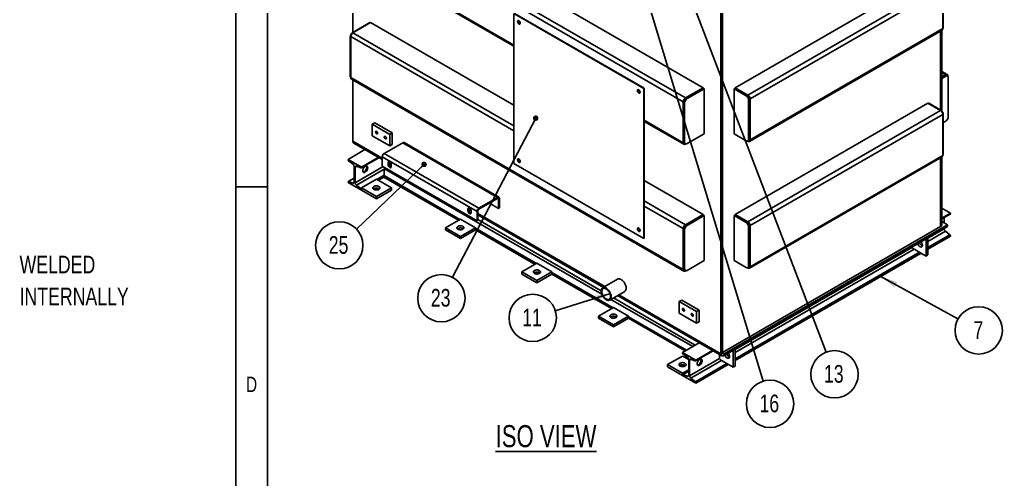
# Model space of a CAD drawing. Header units: inches. Extents: x -1 to 16.5, y 0 to 13.1.
# Drawn here: x -1.002 to 3.639, y 6.434 to 8.605 of the extents above; entities that cross this region are included whole.
import ezdxf

# ---------------------------------------------------------------- set-up
doc = ezdxf.new("R2010")
doc.units = ezdxf.units.IN
doc.header["$MEASUREMENT"] = 0
doc.layers.add('FORMAT', color=7, linetype='Continuous')
doc.styles.add('SLDTEXTSTYLE0', font='TXT', dxfattribs={"width": 0.75})
doc.dimstyles.new('SLDDIMSTYLE6', dxfattribs={"dimtxt": 0.18, "dimasz": 0.084961, "dimexe": 0, "dimexo": 0.0625, "dimgap": 0, "dimtad": 0, "dimtih": 1, "dimtoh": 1, "dimdec": 0, "dimrnd": 1e-09, "dimzin": 0, "dimdsep": 46, "dimtxsty": 'Standard', "dimsah": 1, "dimcen": 0.09, "dimadec": 0, "dimazin": 0, "dimtfac": 0.084961, "dimtdec": 0, "dimtofl": 0, "dimtmove": 0, "dimatfit": 3, "dimfxl": 0, "dimfrac": 2, "dimtolj": 1, "dimtzin": 0, "dimarcsym": 0})
doc.dimstyles.new('SLDDIMSTYLE7', dxfattribs={"dimtxt": 0.18, "dimasz": 0.026142, "dimexe": 0, "dimexo": 0.0625, "dimgap": 0, "dimtad": 0, "dimtih": 1, "dimtoh": 1, "dimdec": 0, "dimrnd": 1e-09, "dimzin": 0, "dimdsep": 46, "dimtxsty": 'Standard', "dimblk1": 'DOT', "dimblk2": 'DOT', "dimsah": 1, "dimcen": 0.09, "dimadec": 0, "dimazin": 0, "dimtfac": 0.026142, "dimtdec": 0, "dimtofl": 0, "dimtmove": 0, "dimatfit": 3, "dimldrblk": 'DOT', "dimfxl": 0, "dimfrac": 2, "dimtolj": 1, "dimtzin": 0, "dimarcsym": 0})

# ---------------------------------------------------------------- blocks, each defined once
blk = doc.blocks.new('SW_NOTE_0_3')
at = {"layer": 'FORMAT', "color": 0, "char_height": 0.08333, "attachment_point": 1, "style": 'SLDTEXTSTYLE0'}
for s, insert in [('WELDED', (0, 0.1074)), ('INTERNALLY', (0, -0.0431))]:
    blk.add_mtext(s, dxfattribs=dict(at, insert=insert))
blk = doc.blocks.new('Drawing View43')
at = {"color": 7, "linetype": 'Continuous', "lineweight": 25}
for p, q in [((-1.304, -1.8477), (-2.8744, -0.9412)), ((-1.3983, -1.914), (-2.9686, -1.0075)), ((-1.388, -1.8962), (-2.9583, -0.9896)), ((-1.22, -3.104), (-1.22, -1.0116)), ((-1.2127, -3.0997), (-1.2127, -1.0073)), ((-2.9686, -1.2014), (-2.1977, -1.6465)), ((-2.9656, -1.2081), (-2.1977, -1.6514)), ((-2.9583, -1.2123), (-2.9583, -1.5859)), ((-0.2433, -1.3221), (-1.1537, -1.8477)), ((-0.1829, -1.357), (-1.0933, -1.8826)), ((-0.1726, -1.3749), (-1.083, -1.9004)), ((-0.1726, -1.5688), (-0.1726, -1.3749)), ((-0.1704, -1.3753), (-0.1704, -1.5607)), ((-2.1977, -1.4979), (-2.1977, -2.2056)), ((-2.1977, -1.4979), (-1.5849, -1.8517)), ((-2.1952, -1.4965), (-1.5824, -1.8503)), ((-2.8788, -1.54), (-2.9591, -1.5863)), ((-2.8744, -1.54), (-2.9583, -1.5884)), ((-2.8766, -1.5412), (-2.8788, -1.54)), ((-2.1977, -1.9306), (-2.8744, -1.54)), ((-1.086, -2.101), (-0.1756, -1.5755)), ((-1.083, -2.0944), (-0.1726, -1.5688)), ((-0.1768, -1.9583), (-0.1768, -1.5762)), ((-0.1704, -1.5607), (-0.1726, -1.562)), ((-2.9708, -1.6067), (-2.9708, -1.7921)), ((-2.9686, -1.608), (-2.9708, -1.6067)), ((-2.9686, -1.6063), (-2.9686, -1.8002)), ((-2.1977, -2.0513), (-2.9686, -1.6063)), ((-2.9568, -1.5876), (-2.9591, -1.5863)), ((-2.1977, -2.0275), (-2.9583, -1.5884)), ((-0.1829, -1.5797), (-0.1829, -1.9533)), ((-2.9686, -1.7934), (-2.9708, -1.7921)), ((-2.9686, -1.8002), (-1.3983, -2.7068)), ((-2.9656, -1.8069), (-1.3952, -2.7134)), ((-0.1521, -1.785), (-0.1768, -1.7707)), ((-0.1768, -1.7756), (-0.1594, -1.7857)), ((-0.1768, -1.7958), (-0.1594, -1.7857)), ((-0.1768, -1.7984), (-0.163, -1.7904)), ((-0.1768, -1.8035), (-0.1586, -1.793)), ((-0.163, -1.7904), (-0.1586, -1.793)), ((-0.1594, -1.789), (-0.1594, -1.7857)), ((-0.1503, -1.7921), (-0.1547, -1.7896)), ((-0.1501, -1.7923), (-0.149, -1.7917)), ((-0.149, -1.7917), (-0.149, -1.7931)), ((-0.1468, -1.7998), (-0.1468, -1.9852)), ((-2.9583, -1.8111), (-2.9583, -2.1005)), ((-1.5824, -1.8503), (-1.5849, -1.8517)), ((-1.5849, -1.8517), (-1.5849, -2.5594)), ((-1.5824, -1.8503), (-1.5824, -2.5579)), ((-1.388, -1.8962), (-1.304, -1.8477)), ((-1.304, -1.8503), (-1.3843, -1.8966)), ((-1.2996, -1.8528), (-1.3799, -1.8992)), ((-1.304, -1.8477), (-1.304, -1.8503)), ((-1.2996, -1.8528), (-1.304, -1.8503)), ((-1.2996, -2.0655), (-1.2996, -1.8528)), ((-1.1537, -1.8503), (-1.1581, -1.8528)), ((-1.1581, -1.8528), (-1.1014, -1.8856)), ((-1.1581, -2.0655), (-1.1581, -1.8528)), ((-1.1537, -1.8477), (-1.1537, -1.8503)), ((-1.1537, -1.8477), (-1.0933, -1.8826)), ((-1.1537, -1.8503), (-1.097, -1.883)), ((-1.388, -1.8994), (-1.388, -1.8962)), ((-1.3799, -1.8992), (-1.3843, -1.8966)), ((-1.097, -1.883), (-1.1014, -1.8856)), ((-1.0933, -1.8858), (-1.0933, -1.8826)), ((-1.0858, -1.8988), (-1.083, -1.9004)), ((-1.083, -1.9004), (-1.083, -2.0944)), ((-1.3955, -1.9124), (-1.3983, -1.914)), ((-1.3983, -2.108), (-1.3983, -1.914)), ((-1.3916, -1.9196), (-1.3961, -1.917)), ((-1.3961, -1.917), (-1.3961, -2.1024)), ((-1.3916, -1.9196), (-1.3916, -2.105)), ((-0.2433, -1.9209), (-1.1537, -2.4465)), ((-1.0852, -1.9034), (-1.0896, -1.906)), ((-1.0896, -1.906), (-1.0896, -2.0914)), ((-1.0852, -1.9034), (-1.0852, -2.0888)), ((-0.1829, -1.9558), (-0.2433, -1.9209)), ((-0.2389, -1.9209), (-0.2411, -1.9222)), ((-0.2389, -1.9209), (-0.1822, -1.9537)), ((-0.1829, -1.9558), (-1.0933, -2.4814)), ((-0.1726, -1.9737), (-1.083, -2.4992)), ((-0.1822, -1.9537), (-0.1844, -1.955)), ((-0.1726, -2.1676), (-0.1726, -1.9737)), ((-0.1704, -1.9741), (-0.1726, -1.9754)), ((-0.1704, -1.9741), (-0.1704, -2.1595)), ((-2.8552, -2.0137), (-2.867, -2.0205)), ((-2.867, -2.0205), (-2.7845, -2.0681)), ((-2.867, -2.075), (-2.867, -2.0205)), ((-2.8552, -2.0137), (-2.7727, -2.0613)), ((-1.5824, -2.0017), (-1.3983, -2.108)), ((-1.5824, -2.0066), (-1.3952, -2.1147)), ((-0.1586, -2.0056), (-0.1704, -2.0124)), ((-2.7845, -2.1226), (-2.867, -2.075)), ((-2.7727, -2.0613), (-2.7845, -2.0681)), ((-2.7845, -2.0681), (-2.7845, -2.1226)), ((-2.7727, -2.0613), (-2.7727, -2.1158)), ((-1.3799, -2.1118), (-1.2996, -2.0655)), ((-1.1014, -2.0982), (-1.1581, -2.0655)), ((-2.8198, -2.1804), (-2.9583, -2.1005)), ((-2.954, -2.11), (-2.8198, -2.1875)), ((-2.7226, -2.1073), (-2.811, -2.1583)), ((-2.7727, -2.1158), (-2.7845, -2.1226)), ((-2.2748, -2.3658), (-2.7226, -2.1073)), ((-2.2685, -2.3652), (-2.7164, -2.1066)), ((-1.3955, -2.1064), (-1.3983, -2.108)), ((-1.3916, -2.105), (-1.3961, -2.1024)), ((-1.3926, -2.1101), (-1.3882, -2.1126)), ((-1.388, -2.1128), (-1.388, -2.1139)), ((-1.3867, -2.1132), (-1.388, -2.1139)), ((-1.0933, -2.1003), (-1.0946, -2.0996)), ((-1.0933, -2.0991), (-1.0933, -2.1003)), ((-1.0931, -2.099), (-1.0887, -2.0965)), ((-1.0852, -2.0888), (-1.0896, -2.0914)), ((-1.0858, -2.0928), (-1.083, -2.0944)), ((-2.9015, -2.1403), (-2.9808, -2.1861)), ((-2.9188, -2.2266), (-2.8354, -2.1785)), ((-2.8388, -2.1766), (-2.918, -2.2223)), ((-2.8365, -2.1779), (-2.918, -2.2249)), ((-2.8198, -2.1736), (-2.372, -2.4321)), ((-2.8198, -2.1736), (-2.8198, -2.2178)), ((-2.811, -2.1583), (-2.3632, -2.4168)), ((-1.086, -2.6998), (-0.1756, -2.1743)), ((-1.083, -2.6932), (-0.1726, -2.1676)), ((-0.1829, -2.1785), (-0.1829, -2.5036)), ((-0.1768, -2.4951), (-0.1768, -2.175)), ((-0.1704, -2.1595), (-0.1726, -2.1608)), ((-2.9808, -2.1887), (-2.9808, -2.1861)), ((-2.9808, -2.1861), (-2.918, -2.2223)), ((-2.9574, -2.2093), (-2.9786, -2.1929)), ((-2.9517, -2.2943), (-2.9517, -2.2203)), ((-2.9402, -2.2189), (-2.9471, -2.223)), ((-2.815, -2.2206), (-2.9471, -2.2969)), ((-2.9471, -2.223), (-2.9471, -2.2969)), ((-2.9202, -2.2266), (-2.9414, -2.2185)), ((-2.918, -2.2223), (-2.918, -2.2249)), ((-2.8198, -2.2178), (-2.372, -2.4764)), ((-2.7874, -2.1991), (-2.7919, -2.2017)), ((-2.7919, -2.2017), (-2.7919, -2.2119)), ((-2.7874, -2.2093), (-2.7919, -2.2119)), ((-2.7874, -2.1991), (-2.7874, -2.2093)), ((-2.7786, -2.2042), (-2.7874, -2.1991)), ((-2.7874, -2.2062), (-2.7771, -2.2121)), ((-2.7771, -2.2204), (-2.7771, -2.2102)), ((-2.1977, -2.2056), (-1.5849, -2.5594)), ((-2.8105, -2.2324), (-2.9414, -2.308)), ((-2.8105, -2.261), (-2.8455, -2.2812)), ((-2.812, -2.2674), (-2.8407, -2.2839)), ((-2.812, -2.27), (-2.8385, -2.2852)), ((-2.812, -2.27), (-2.812, -2.2677)), ((-2.4574, -2.4724), (-2.812, -2.2677)), ((-2.4594, -2.4735), (-2.812, -2.27)), ((-2.8083, -2.2302), (-2.8105, -2.2324)), ((-2.8105, -2.2631), (-2.8105, -2.2324)), ((-2.4527, -2.4696), (-2.8105, -2.2631)), ((-1.783, -2.8221), (-2.8083, -2.2302)), ((-2.9808, -2.2949), (-2.9808, -2.2923)), ((-2.918, -2.3312), (-2.9808, -2.2949)), ((-2.9517, -2.2743), (-2.98, -2.2906)), ((-2.9517, -2.275), (-2.9786, -2.2906)), ((-2.9786, -2.2906), (-2.9574, -2.2988)), ((-2.9518, -2.2955), (-2.9574, -2.2988)), ((-2.9414, -2.308), (-2.9202, -2.3243)), ((-2.8473, -2.2801), (-2.918, -2.321)), ((-2.7766, -2.321), (-2.8473, -2.2801)), ((-1.304, -2.4465), (-1.5824, -2.2858)), ((-2.918, -2.3231), (-2.9202, -2.3243)), ((-2.8473, -2.3618), (-2.918, -2.321)), ((-2.918, -2.321), (-2.918, -2.3312)), ((-2.918, -2.3285), (-2.918, -2.3312)), ((-2.8473, -2.372), (-2.918, -2.3312)), ((-2.7766, -2.321), (-2.8473, -2.3618)), ((-2.8473, -2.372), (-2.7766, -2.3312)), ((-2.8473, -2.3618), (-2.8473, -2.372)), ((-2.7766, -2.3312), (-2.7766, -2.321)), ((-2.3632, -2.4168), (-2.2748, -2.3658)), ((-2.2748, -2.3709), (-2.2748, -2.3658)), ((-2.3632, -2.4219), (-2.2748, -2.3709)), ((-2.2704, -2.4177), (-2.3131, -2.393)), ((-2.2748, -2.3709), (-2.2704, -2.3734)), ((-2.2704, -2.3734), (-2.2659, -2.3709)), ((-2.2704, -2.3734), (-2.2704, -2.4177)), ((-2.2659, -2.3709), (-2.2659, -2.4151)), ((-1.388, -2.495), (-1.5824, -2.3827)), ((-1.3983, -2.5128), (-1.5824, -2.4065)), ((-2.4103, -2.4168), (-2.4147, -2.4194)), ((-2.4147, -2.4194), (-2.4147, -2.4296)), ((-2.4103, -2.427), (-2.4147, -2.4296)), ((-2.4103, -2.4168), (-2.4103, -2.427)), ((-2.4015, -2.422), (-2.4103, -2.4168)), ((-2.4103, -2.4239), (-2.4, -2.4298)), ((-2.4, -2.4381), (-2.4, -2.4279)), ((-2.3676, -2.4296), (-2.372, -2.4321)), ((-2.372, -2.4764), (-2.372, -2.4321)), ((-2.3676, -2.4738), (-2.3676, -2.4296)), ((-1.769, -2.7871), (-2.3676, -2.4415)), ((-2.3676, -2.4486), (-1.7751, -2.7906)), ((-2.3632, -2.4219), (-2.3632, -2.4168)), ((-2.2659, -2.4151), (-2.2704, -2.4177)), ((-1.388, -2.495), (-1.304, -2.4465)), ((-1.304, -2.4491), (-1.3843, -2.4954)), ((-1.2996, -2.4516), (-1.3799, -2.498)), ((-1.304, -2.4465), (-1.304, -2.4491)), ((-1.2996, -2.4516), (-1.304, -2.4491)), ((-1.2996, -2.6643), (-1.2996, -2.4516)), ((-1.1537, -2.4491), (-1.1581, -2.4516)), ((-1.1581, -2.4516), (-1.1014, -2.4844)), ((-1.1581, -2.6643), (-1.1581, -2.4516)), ((-1.1537, -2.4465), (-1.1537, -2.4491)), ((-1.1537, -2.4465), (-1.0933, -2.4814)), ((-1.1537, -2.4491), (-1.097, -2.4818)), ((-0.1768, -2.417), (-0.1368, -2.4401)), ((-0.1368, -2.4401), (-0.1768, -2.4632)), ((-0.1368, -2.4427), (-0.1768, -2.4658)), ((-0.1768, -2.467), (-0.1376, -2.4444)), ((-0.1368, -2.4401), (-0.1368, -2.4427)), ((-2.4506, -2.4684), (-2.5213, -2.5093)), ((-2.4506, -2.4684), (-2.3799, -2.5093)), ((-2.372, -2.4764), (-2.3676, -2.4738)), ((-1.7857, -2.8067), (-2.3676, -2.4708)), ((-1.388, -2.4982), (-1.388, -2.495)), ((-1.3799, -2.498), (-1.3843, -2.4954)), ((-1.2127, -3.098), (-0.1829, -2.5036)), ((-1.2053, -3.104), (-0.1505, -2.4951)), ((-1.2053, -3.1125), (-0.1505, -2.5036)), ((-1.097, -2.4818), (-1.1014, -2.4844)), ((-1.0933, -2.4846), (-1.0933, -2.4814)), ((-1.0852, -2.5022), (-1.0896, -2.5048)), ((-1.0896, -2.5048), (-1.0896, -2.6902)), ((-1.0858, -2.4976), (-1.083, -2.4992)), ((-1.0852, -2.5022), (-1.0852, -2.6876)), ((-1.083, -2.4992), (-1.083, -2.6932)), ((-0.1768, -2.4799), (-0.1505, -2.4951)), ((-0.1659, -2.4607), (-0.1659, -2.4862)), ((-0.1505, -2.4951), (-0.1505, -2.5036)), ((-2.5213, -2.5093), (-2.4506, -2.5501)), ((-2.5213, -2.5093), (-2.5213, -2.5195)), ((-2.5213, -2.5195), (-2.4506, -2.5603)), ((-2.3799, -2.5093), (-2.4506, -2.5501)), ((-2.3799, -2.5195), (-2.4506, -2.5603)), ((-2.4506, -2.5501), (-2.4506, -2.5603)), ((-2.3799, -2.5093), (-2.3799, -2.5195)), ((-2.0913, -2.6783), (-2.3799, -2.5117)), ((-2.096, -2.681), (-2.3799, -2.5171)), ((-2.098, -2.6822), (-2.3799, -2.5195)), ((-1.3955, -2.5112), (-1.3983, -2.5128)), ((-1.3983, -2.7068), (-1.3983, -2.5128)), ((-1.3916, -2.5184), (-1.3961, -2.5158)), ((-1.3961, -2.5158), (-1.3961, -2.7012)), ((-1.3916, -2.5184), (-1.3916, -2.7038)), ((-0.1659, -2.5147), (-0.2425, -2.5589)), ((-0.1602, -2.5258), (-0.2425, -2.5733)), ((-0.139, -2.5421), (-0.2425, -2.6019)), ((-0.1368, -2.5463), (-0.2425, -2.6073)), ((-0.1368, -2.5489), (-0.2425, -2.61)), ((-0.1659, -2.5125), (-0.1659, -2.5147)), ((-0.1602, -2.5258), (-0.139, -2.5421)), ((-0.1368, -2.5463), (-0.1368, -2.5489)), ((-1.5824, -2.5579), (-1.5849, -2.5594)), ((-0.2743, -2.5773), (-0.2818, -2.5816)), ((-0.2693, -2.5887), (-0.2744, -2.5917)), ((-0.2514, -2.5618), (-0.2514, -2.6427)), ((-0.2425, -2.6376), (-0.2425, -2.5567)), ((-0.3162, -2.6014), (-1.1529, -3.0845)), ((-0.3071, -2.6105), (-1.1529, -3.0988)), ((-0.2823, -2.6248), (-1.1529, -3.1274)), ((-0.2776, -2.6276), (-1.1529, -3.1329)), ((-0.2753, -2.6289), (-1.1529, -3.1355)), ((-0.3162, -2.5992), (-0.3162, -2.6014)), ((-0.2514, -2.6427), (-0.3153, -2.6058)), ((-0.2514, -2.6427), (-0.2425, -2.6376)), ((-2.0892, -2.6771), (-2.1599, -2.7179)), ((-2.0892, -2.6771), (-2.0185, -2.7179)), ((-1.3799, -2.7106), (-1.2996, -2.6643)), ((-1.1014, -2.697), (-1.1581, -2.6643)), ((-1.0852, -2.6876), (-1.0896, -2.6902)), ((-2.1599, -2.7179), (-2.1599, -2.7281)), ((-2.1599, -2.7179), (-2.0892, -2.7587)), ((-2.1599, -2.7281), (-2.0892, -2.7689)), ((-2.0185, -2.7179), (-2.0892, -2.7587)), ((-2.0185, -2.7281), (-2.0892, -2.7689)), ((-2.0185, -2.7179), (-2.0185, -2.7281)), ((-1.7298, -2.8869), (-2.0185, -2.7203)), ((-1.7345, -2.8897), (-2.0185, -2.7258)), ((-1.7366, -2.8908), (-2.0185, -2.7281)), ((-1.3955, -2.7052), (-1.3983, -2.7068)), ((-1.3916, -2.7038), (-1.3961, -2.7012)), ((-1.3926, -2.7089), (-1.3882, -2.7114)), ((-1.388, -2.7116), (-1.388, -2.7127)), ((-1.3867, -2.712), (-1.388, -2.7127)), ((-1.0933, -2.6991), (-1.0946, -2.6984)), ((-1.0933, -2.6979), (-1.0933, -2.6991)), ((-1.0931, -2.6978), (-1.0887, -2.6953)), ((-1.0858, -2.6915), (-1.083, -2.6932)), ((-2.0892, -2.7587), (-2.0892, -2.7689)), ((-1.7081, -2.7519), (-1.7788, -2.7928)), ((-1.7455, -2.8505), (-1.6748, -2.8097)), ((-1.7084, -2.8291), (-1.2157, -3.1135)), ((-1.22, -3.104), (-1.7023, -2.8256)), ((-1.3536, -3.07), (-1.7397, -2.8472)), ((-1.3416, -3.0631), (-1.7276, -2.8402)), ((-1.4056, -2.8505), (-1.4174, -2.8573)), ((-1.4174, -2.8573), (-1.3349, -2.905)), ((-1.4174, -2.9118), (-1.4174, -2.8573)), ((-1.4056, -2.8505), (-1.3231, -2.8982)), ((-1.7277, -2.8857), (-1.7984, -2.9266)), ((-1.7277, -2.8857), (-1.657, -2.9266)), ((-1.3349, -2.9594), (-1.4174, -2.9118)), ((-1.3231, -2.8982), (-1.3349, -2.905)), ((-1.3349, -2.905), (-1.3349, -2.9594)), ((-1.3231, -2.8982), (-1.3231, -2.9526)), ((-1.7984, -2.9266), (-1.7984, -2.9368)), ((-1.7984, -2.9266), (-1.7277, -2.9674)), ((-1.7984, -2.9368), (-1.7277, -2.9776)), ((-1.657, -2.9266), (-1.7277, -2.9674)), ((-1.657, -2.9368), (-1.7277, -2.9776)), ((-1.7277, -2.9674), (-1.7277, -2.9776)), ((-1.657, -2.9266), (-1.657, -2.9368)), ((-1.3831, -3.0871), (-1.657, -2.929)), ((-1.3879, -3.0898), (-1.657, -2.9344)), ((-1.3899, -3.091), (-1.657, -2.9368)), ((-1.3231, -2.9526), (-1.3349, -2.9594)), ((-1.3223, -3.052), (-1.4017, -3.0978)), ((-1.4017, -3.0978), (-1.3389, -3.134)), ((-1.4017, -3.1004), (-1.4017, -3.0978)), ((-1.3783, -3.121), (-1.3995, -3.1046)), ((-1.3397, -3.1383), (-1.2562, -3.0901)), ((-1.2596, -3.0882), (-1.3389, -3.134)), ((-1.2573, -3.0895), (-1.3389, -3.1366)), ((-1.2266, -3.1072), (-1.2266, -3.127)), ((-1.2127, -3.0997), (-1.22, -3.104)), ((-1.2053, -3.104), (-1.2127, -3.0997)), ((-1.2053, -3.104), (-1.2053, -3.1125)), ((-1.1847, -3.1028), (-1.1922, -3.1071)), ((-1.1618, -3.0874), (-1.1618, -3.1682)), ((-1.1529, -3.1631), (-1.1529, -3.0823)), ((-1.4724, -3.1556), (-1.4017, -3.1148)), ((-1.4017, -3.1148), (-1.3726, -3.1316)), ((-1.3726, -3.206), (-1.3726, -3.132)), ((-1.2266, -3.127), (-1.368, -3.2086)), ((-1.3611, -3.1307), (-1.368, -3.1347)), ((-1.368, -3.1347), (-1.368, -3.2086)), ((-1.3411, -3.1384), (-1.3623, -3.1302)), ((-1.2175, -3.1361), (-1.3623, -3.2197)), ((-1.1927, -3.1504), (-1.3411, -3.236)), ((-1.3389, -3.134), (-1.3389, -3.1366)), ((-1.188, -3.1531), (-1.3389, -3.2402)), ((-1.1857, -3.1544), (-1.3389, -3.2429)), ((-1.3321, -3.1549), (-1.3309, -3.1556)), ((-1.3136, -3.135), (-1.3209, -3.1308)), ((-1.3138, -3.1325), (-1.3186, -3.1298)), ((-1.1618, -3.1682), (-1.2257, -3.1313)), ((-1.1797, -3.1143), (-1.1848, -3.1172)), ((-1.4724, -3.1658), (-1.4724, -3.1556)), ((-1.4724, -3.1556), (-1.4017, -3.1964)), ((-1.4724, -3.1658), (-1.4017, -3.2066)), ((-1.4017, -3.1964), (-1.3726, -3.1796)), ((-1.4017, -3.2066), (-1.4017, -3.1964)), ((-1.3726, -3.186), (-1.4009, -3.2023)), ((-1.3726, -3.1868), (-1.3995, -3.2023)), ((-1.3317, -3.156), (-1.3309, -3.1556)), ((-1.3309, -3.1556), (-1.3309, -3.157)), ((-1.1618, -3.1682), (-1.1529, -3.1631)), ((-1.4017, -3.2066), (-1.4017, -3.204)), ((-1.3389, -3.2429), (-1.4017, -3.2066)), ((-1.3995, -3.2023), (-1.3783, -3.2105)), ((-1.3726, -3.2072), (-1.3783, -3.2105)), ((-1.3623, -3.2197), (-1.3411, -3.236)), ((-1.3389, -3.2402), (-1.3389, -3.2429))]:
    blk.add_line(p, q, dxfattribs=at)
at = {"color": 7, "linetype": 'Continuous', "lineweight": 25, "flags": 128}
for points in [[(-2.1675, -1.5426), (-2.1677, -1.5408), (-2.1682, -1.5389), (-2.1689, -1.537), (-2.17, -1.5351), (-2.1713, -1.5335), (-2.1727, -1.5321), (-2.1741, -1.5311), (-2.1756, -1.5304), (-2.177, -1.5302), (-2.1783, -1.5304), (-2.1793, -1.531), (-2.1801, -1.532), (-2.1806, -1.5333), (-2.1808, -1.5349), (-2.1806, -1.5367), (-2.1801, -1.5386), (-2.1793, -1.5405), (-2.1783, -1.5423), (-2.177, -1.544), (-2.1756, -1.5454), (-2.1741, -1.5464), (-2.1727, -1.5471), (-2.1713, -1.5473), (-2.17, -1.5471), (-2.1689, -1.5465), (-2.1682, -1.5455), (-2.1677, -1.5442), (-2.1675, -1.5426)], [(-2.1774, -1.5302), (-2.1776, -1.5306), (-2.1781, -1.5319), (-2.1783, -1.5335), (-2.1781, -1.5353), (-2.1776, -1.5372), (-2.1768, -1.5391), (-2.1758, -1.5409), (-2.1745, -1.5426), (-2.1731, -1.5439), (-2.1717, -1.545), (-2.1702, -1.5456), (-2.1688, -1.5459), (-2.1684, -1.5459)], [(-0.149, -1.7917), (-0.1492, -1.7895), (-0.1498, -1.7876), (-0.1508, -1.7861), (-0.1521, -1.785), (-0.1536, -1.7844), (-0.1554, -1.7844), (-0.1573, -1.7848), (-0.1594, -1.7857)], [(-0.1586, -1.793), (-0.1566, -1.792), (-0.1546, -1.7915), (-0.1527, -1.7914), (-0.151, -1.7918), (-0.1496, -1.7926), (-0.1484, -1.7939), (-0.1475, -1.7955), (-0.147, -1.7975), (-0.1468, -1.7998)], [(-1.6018, -1.8691), (-1.602, -1.8673), (-1.6025, -1.8654), (-1.6033, -1.8635), (-1.6043, -1.8617), (-1.6056, -1.8601), (-1.607, -1.8587), (-1.6084, -1.8577), (-1.6099, -1.857), (-1.6113, -1.8567), (-1.6126, -1.8569), (-1.6136, -1.8575), (-1.6144, -1.8585), (-1.6149, -1.8599), (-1.6151, -1.8615), (-1.6149, -1.8633), (-1.6144, -1.8652), (-1.6136, -1.8671), (-1.6126, -1.8689), (-1.6113, -1.8705), (-1.6099, -1.8719), (-1.6084, -1.873), (-1.607, -1.8736), (-1.6056, -1.8739), (-1.6043, -1.8737), (-1.6033, -1.8731), (-1.6025, -1.8721), (-1.602, -1.8707), (-1.6018, -1.8691)], [(-1.6117, -1.8568), (-1.612, -1.8571), (-1.6124, -1.8584), (-1.6126, -1.8601), (-1.6124, -1.8619), (-1.612, -1.8638), (-1.6112, -1.8657), (-1.6101, -1.8675), (-1.6089, -1.8691), (-1.6075, -1.8705), (-1.606, -1.8715), (-1.6045, -1.8722), (-1.6031, -1.8724), (-1.6027, -1.8724)], [(-2.8513, -2.0568), (-2.8512, -2.0584), (-2.8507, -2.06), (-2.8499, -2.0617), (-2.8488, -2.0632), (-2.8476, -2.0644), (-2.8464, -2.0654), (-2.8451, -2.0659), (-2.8439, -2.0661), (-2.8428, -2.0657), (-2.8421, -2.065), (-2.8416, -2.0639), (-2.8414, -2.0625), (-2.8416, -2.0609), (-2.8421, -2.0593), (-2.8428, -2.0576), (-2.8439, -2.0561), (-2.8451, -2.0548), (-2.8464, -2.0539), (-2.8476, -2.0534), (-2.8488, -2.0532), (-2.8499, -2.0536), (-2.8507, -2.0543), (-2.8512, -2.0554), (-2.8513, -2.0568)], [(-2.8101, -2.0806), (-2.8099, -2.0822), (-2.8094, -2.0838), (-2.8086, -2.0855), (-2.8076, -2.087), (-2.8064, -2.0883), (-2.8051, -2.0892), (-2.8038, -2.0897), (-2.8026, -2.0899), (-2.8016, -2.0895), (-2.8008, -2.0888), (-2.8003, -2.0877), (-2.8001, -2.0863), (-2.8003, -2.0847), (-2.8008, -2.0831), (-2.8016, -2.0814), (-2.8026, -2.0799), (-2.8038, -2.0787), (-2.8051, -2.0777), (-2.8064, -2.0772), (-2.8076, -2.077), (-2.8086, -2.0774), (-2.8094, -2.0781), (-2.8099, -2.0792), (-2.8101, -2.0806)], [(-2.954, -2.11), (-2.954, -2.11), (-2.9555, -2.1089), (-2.9567, -2.1073), (-2.9576, -2.1053), (-2.9581, -2.103), (-2.9583, -2.1005)], [(-1.3983, -2.108), (-1.3981, -2.1102), (-1.3975, -2.1121), (-1.3965, -2.1136), (-1.3952, -2.1147), (-1.3937, -2.1152), (-1.3919, -2.1153), (-1.39, -2.1149), (-1.388, -2.1139)], [(-1.3916, -2.105), (-1.3915, -2.1073), (-1.3909, -2.1092), (-1.3901, -2.1109), (-1.3889, -2.1122), (-1.3874, -2.113), (-1.3857, -2.1134), (-1.3839, -2.1133), (-1.3819, -2.1128), (-1.3799, -2.1118)], [(-1.0896, -2.0914), (-1.0898, -2.0937), (-1.0904, -2.0956), (-1.0912, -2.0973), (-1.0924, -2.0985), (-1.0939, -2.0994), (-1.0955, -2.0998), (-1.0974, -2.0997), (-1.0994, -2.0992), (-1.1014, -2.0982)], [(-1.0933, -2.1003), (-1.0913, -2.1013), (-1.0894, -2.1017), (-1.0876, -2.1016), (-1.086, -2.101), (-1.0848, -2.1), (-1.0838, -2.0985), (-1.0832, -2.0966), (-1.083, -2.0944)], [(-2.9414, -2.2185), (-2.9426, -2.2181), (-2.9437, -2.2181), (-2.9446, -2.2183), (-2.9455, -2.2188), (-2.9462, -2.2195), (-2.9467, -2.2205), (-2.947, -2.2216), (-2.9471, -2.223)], [(-2.9119, -2.2396), (-2.9117, -2.2372), (-2.9112, -2.2347), (-2.9104, -2.2321), (-2.9092, -2.2295), (-2.9079, -2.2271), (-2.9062, -2.2248), (-2.9045, -2.2227), (-2.9025, -2.2209), (-2.9006, -2.2195), (-2.8986, -2.2184), (-2.8966, -2.2178), (-2.8948, -2.2176), (-2.8931, -2.2178), (-2.8916, -2.2184), (-2.8903, -2.2195), (-2.8893, -2.221), (-2.8887, -2.2228), (-2.8883, -2.2248), (-2.8883, -2.2271), (-2.8887, -2.2296), (-2.8893, -2.2322), (-2.8903, -2.2348), (-2.8916, -2.2373), (-2.8931, -2.2397), (-2.8948, -2.2419), (-2.8966, -2.2438), (-2.8986, -2.2454), (-2.9006, -2.2467), (-2.9025, -2.2475), (-2.9045, -2.2479), (-2.9062, -2.2479), (-2.9079, -2.2475), (-2.9092, -2.2466), (-2.9104, -2.2454), (-2.9112, -2.2437), (-2.9117, -2.2418), (-2.9119, -2.2396)], [(-2.9104, -2.2453), (-2.9099, -2.2454), (-2.9081, -2.2452), (-2.9061, -2.2445), (-2.9041, -2.2435), (-2.9021, -2.242), (-2.9002, -2.2402), (-2.8984, -2.2382), (-2.8968, -2.2359), (-2.8954, -2.2334), (-2.8943, -2.2308), (-2.8935, -2.2283), (-2.893, -2.2257), (-2.8928, -2.2233)], [(-2.7771, -2.2102), (-2.7773, -2.2082), (-2.7779, -2.2061), (-2.7787, -2.2039), (-2.7799, -2.2019), (-2.7813, -2.2001), (-2.7829, -2.1986), (-2.7845, -2.1974), (-2.7861, -2.1967), (-2.7877, -2.1964), (-2.7891, -2.1966), (-2.7902, -2.1973), (-2.7911, -2.1984), (-2.7917, -2.1999), (-2.7919, -2.2017)], [(-2.7919, -2.2119), (-2.7917, -2.2139), (-2.7911, -2.216), (-2.7902, -2.2181), (-2.7891, -2.2201), (-2.7877, -2.2219), (-2.7861, -2.2235), (-2.7845, -2.2246), (-2.7829, -2.2254), (-2.7813, -2.2256), (-2.7799, -2.2254), (-2.7787, -2.2248), (-2.7779, -2.2236), (-2.7773, -2.2222), (-2.7771, -2.2204)], [(-2.787, -2.1965), (-2.7873, -2.1973), (-2.7874, -2.1991)], [(-2.7874, -2.2093), (-2.7873, -2.2113), (-2.7867, -2.2134), (-2.7858, -2.2156), (-2.7847, -2.2176), (-2.7833, -2.2194), (-2.7817, -2.2209), (-2.7801, -2.2221), (-2.7784, -2.2228), (-2.7776, -2.223)], [(-2.1675, -2.1958), (-2.1677, -2.194), (-2.1682, -2.1921), (-2.1689, -2.1902), (-2.17, -2.1884), (-2.1713, -2.1867), (-2.1727, -2.1854), (-2.1741, -2.1843), (-2.1756, -2.1837), (-2.177, -2.1834), (-2.1783, -2.1836), (-2.1793, -2.1842), (-2.1801, -2.1852), (-2.1806, -2.1865), (-2.1808, -2.1881), (-2.1806, -2.1899), (-2.1801, -2.1918), (-2.1793, -2.1938), (-2.1783, -2.1956), (-2.177, -2.1972), (-2.1756, -2.1986), (-2.1741, -2.1996), (-2.1727, -2.2003), (-2.1713, -2.2005), (-2.17, -2.2003), (-2.1689, -2.1997), (-2.1682, -2.1987), (-2.1677, -2.1974), (-2.1675, -2.1958)], [(-2.1774, -2.1834), (-2.1776, -2.1838), (-2.1781, -2.1851), (-2.1783, -2.1867), (-2.1781, -2.1885), (-2.1776, -2.1904), (-2.1768, -2.1923), (-2.1758, -2.1942), (-2.1745, -2.1958), (-2.1731, -2.1972), (-2.1717, -2.1982), (-2.1702, -2.1989), (-2.1688, -2.1991), (-2.1684, -2.1991)], [(-2.9574, -2.2988), (-2.9562, -2.2991), (-2.9551, -2.2991), (-2.9541, -2.2989), (-2.9533, -2.2984), (-2.9526, -2.2977), (-2.9521, -2.2968), (-2.9518, -2.2956), (-2.9517, -2.2943)], [(-2.8591, -2.3142), (-2.8609, -2.3154), (-2.8623, -2.3168), (-2.8633, -2.3183), (-2.8639, -2.3199), (-2.8639, -2.3216), (-2.8635, -2.3232), (-2.8626, -2.3247), (-2.8613, -2.3262), (-2.8596, -2.3275), (-2.8575, -2.3286), (-2.8551, -2.3295), (-2.8525, -2.3301), (-2.8498, -2.3305), (-2.8469, -2.3306), (-2.8441, -2.3304), (-2.8414, -2.33), (-2.8389, -2.3293), (-2.8365, -2.3283), (-2.8346, -2.3272), (-2.8329, -2.3258), (-2.8317, -2.3244), (-2.8309, -2.3228), (-2.8306, -2.3212), (-2.8308, -2.3195), (-2.8315, -2.318), (-2.8326, -2.3165), (-2.8341, -2.3151), (-2.836, -2.3139), (-2.8383, -2.3129), (-2.8408, -2.3121), (-2.8434, -2.3116), (-2.8462, -2.3114), (-2.8491, -2.3114), (-2.8518, -2.3117), (-2.8545, -2.3123), (-2.8569, -2.3131), (-2.8591, -2.3142)], [(-2.8614, -2.3261), (-2.8609, -2.3256), (-2.8591, -2.3244)], [(-2.8591, -2.3244), (-2.8569, -2.3233), (-2.8545, -2.3225), (-2.8518, -2.3219), (-2.8491, -2.3216), (-2.8462, -2.3216), (-2.8434, -2.3218), (-2.8408, -2.3223), (-2.8383, -2.3231), (-2.836, -2.3241), (-2.8341, -2.3253), (-2.8332, -2.3261)], [(-2.2659, -2.3709), (-2.2661, -2.369), (-2.2666, -2.3674), (-2.2674, -2.3661), (-2.2685, -2.3652), (-2.2699, -2.3647), (-2.2714, -2.3646), (-2.2731, -2.365), (-2.2748, -2.3658)], [(-2.4, -2.4279), (-2.4002, -2.4259), (-2.4007, -2.4238), (-2.4016, -2.4216), (-2.4028, -2.4196), (-2.4042, -2.4178), (-2.4057, -2.4163), (-2.4074, -2.4151), (-2.409, -2.4144), (-2.4106, -2.4141), (-2.412, -2.4143), (-2.4131, -2.415), (-2.414, -2.4161), (-2.4145, -2.4176), (-2.4147, -2.4194)], [(-2.4147, -2.4296), (-2.4145, -2.4316), (-2.414, -2.4337), (-2.4131, -2.4358), (-2.412, -2.4378), (-2.4106, -2.4397), (-2.409, -2.4412), (-2.4074, -2.4423), (-2.4057, -2.4431), (-2.4042, -2.4433), (-2.4028, -2.4431), (-2.4016, -2.4425), (-2.4007, -2.4414), (-2.4002, -2.4399), (-2.4, -2.4381)], [(-2.4099, -2.4142), (-2.4101, -2.415), (-2.4103, -2.4168)], [(-2.4103, -2.427), (-2.4101, -2.429), (-2.4096, -2.4311), (-2.4087, -2.4333), (-2.4075, -2.4353), (-2.4061, -2.4371), (-2.4046, -2.4386), (-2.4029, -2.4398), (-2.4013, -2.4405), (-2.4004, -2.4407)], [(-2.4388, -2.5161), (-2.441, -2.5171), (-2.4434, -2.5179), (-2.4461, -2.5185), (-2.4488, -2.5188), (-2.4517, -2.5189), (-2.4545, -2.5186), (-2.4571, -2.5181), (-2.4596, -2.5173), (-2.4619, -2.5163), (-2.4638, -2.5151), (-2.4653, -2.5138), (-2.4664, -2.5123), (-2.4671, -2.5107), (-2.4673, -2.5091), (-2.467, -2.5074), (-2.4662, -2.5059), (-2.465, -2.5044), (-2.4633, -2.5031), (-2.4613, -2.5019), (-2.459, -2.501), (-2.4565, -2.5003), (-2.4538, -2.4998), (-2.451, -2.4996), (-2.4481, -2.4997), (-2.4454, -2.5001), (-2.4428, -2.5008), (-2.4404, -2.5016), (-2.4383, -2.5028), (-2.4366, -2.504), (-2.4353, -2.5055), (-2.4344, -2.507), (-2.434, -2.5086), (-2.434, -2.5103), (-2.4346, -2.5119), (-2.4356, -2.5134), (-2.437, -2.5148), (-2.4388, -2.5161)], [(-2.4647, -2.5144), (-2.4633, -2.5133), (-2.4613, -2.5121), (-2.459, -2.5112), (-2.4565, -2.5105), (-2.4538, -2.51), (-2.451, -2.5098), (-2.4481, -2.51), (-2.4454, -2.5103), (-2.4428, -2.511), (-2.4404, -2.5119), (-2.4383, -2.513), (-2.4366, -2.5143), (-2.4365, -2.5144)], [(-1.6018, -2.5224), (-1.602, -2.5206), (-1.6025, -2.5187), (-1.6033, -2.5168), (-1.6043, -2.5149), (-1.6056, -2.5133), (-1.607, -2.5119), (-1.6084, -2.5109), (-1.6099, -2.5102), (-1.6113, -2.51), (-1.6126, -2.5102), (-1.6136, -2.5108), (-1.6144, -2.5118), (-1.6149, -2.5131), (-1.6151, -2.5147), (-1.6149, -2.5165), (-1.6144, -2.5184), (-1.6136, -2.5203), (-1.6126, -2.5221), (-1.6113, -2.5238), (-1.6099, -2.5252), (-1.6084, -2.5262), (-1.607, -2.5269), (-1.6056, -2.5271), (-1.6043, -2.5269), (-1.6033, -2.5263), (-1.6025, -2.5253), (-1.602, -2.524), (-1.6018, -2.5224)], [(-1.6117, -2.51), (-1.612, -2.5103), (-1.6124, -2.5117), (-1.6126, -2.5133), (-1.6124, -2.5151), (-1.612, -2.517), (-1.6112, -2.5189), (-1.6101, -2.5207), (-1.6089, -2.5224), (-1.6075, -2.5237), (-1.606, -2.5248), (-1.6045, -2.5254), (-1.6031, -2.5257), (-1.6027, -2.5257)], [(-0.2914, -2.5849), (-0.2906, -2.5868), (-0.2893, -2.5894), (-0.2878, -2.5917), (-0.2861, -2.5939), (-0.2843, -2.5959), (-0.2823, -2.5975), (-0.2803, -2.5987), (-0.2783, -2.5996), (-0.2764, -2.6), (-0.2746, -2.6), (-0.273, -2.5996), (-0.2717, -2.5987), (-0.2705, -2.5974), (-0.2697, -2.5958), (-0.2692, -2.5939), (-0.269, -2.5917)], [(-0.2693, -2.5945), (-0.2695, -2.5945), (-0.2715, -2.5936), (-0.2735, -2.5924), (-0.2754, -2.5908), (-0.2773, -2.5888), (-0.279, -2.5866), (-0.2805, -2.5843), (-0.2818, -2.5817), (-0.2825, -2.5798)], [(-1.0896, -2.6902), (-1.0898, -2.6924), (-1.0904, -2.6944), (-1.0912, -2.6961), (-1.0924, -2.6973), (-1.0939, -2.6982), (-1.0955, -2.6986), (-1.0974, -2.6985), (-1.0994, -2.698), (-1.1014, -2.697)], [(-2.0774, -2.7247), (-2.0795, -2.7258), (-2.082, -2.7266), (-2.0846, -2.7272), (-2.0874, -2.7275), (-2.0902, -2.7275), (-2.093, -2.7273), (-2.0957, -2.7268), (-2.0982, -2.726), (-2.1004, -2.725), (-2.1024, -2.7238), (-2.1039, -2.7224), (-2.105, -2.7209), (-2.1057, -2.7193), (-2.1058, -2.7177), (-2.1055, -2.7161), (-2.1048, -2.7145), (-2.1035, -2.713), (-2.1019, -2.7117), (-2.0999, -2.7106), (-2.0976, -2.7096), (-2.0951, -2.7089), (-2.0923, -2.7085), (-2.0895, -2.7083), (-2.0867, -2.7084), (-2.084, -2.7088), (-2.0814, -2.7094), (-2.079, -2.7103), (-2.0769, -2.7114), (-2.0752, -2.7127), (-2.0738, -2.7141), (-2.073, -2.7157), (-2.0725, -2.7173), (-2.0726, -2.7189), (-2.0731, -2.7205), (-2.0741, -2.7221), (-2.0756, -2.7235), (-2.0774, -2.7247)], [(-2.1033, -2.723), (-2.1019, -2.7219), (-2.0999, -2.7208), (-2.0976, -2.7198), (-2.0951, -2.7191), (-2.0923, -2.7187), (-2.0895, -2.7185), (-2.0867, -2.7186), (-2.084, -2.719), (-2.0814, -2.7196), (-2.079, -2.7205), (-2.0769, -2.7216), (-2.0752, -2.7229), (-2.075, -2.723)], [(-1.3983, -2.7068), (-1.3981, -2.709), (-1.3975, -2.7109), (-1.3965, -2.7124), (-1.3952, -2.7134), (-1.3937, -2.714), (-1.3919, -2.7141), (-1.39, -2.7137), (-1.388, -2.7127)], [(-1.3916, -2.7038), (-1.3915, -2.7061), (-1.3909, -2.708), (-1.3901, -2.7097), (-1.3889, -2.711), (-1.3874, -2.7118), (-1.3857, -2.7122), (-1.3839, -2.7121), (-1.3819, -2.7116), (-1.3799, -2.7106)], [(-1.0933, -2.6991), (-1.0913, -2.7001), (-1.0894, -2.7005), (-1.0876, -2.7004), (-1.086, -2.6998), (-1.0848, -2.6988), (-1.0838, -2.6973), (-1.0832, -2.6954), (-1.083, -2.6932)], [(-1.6679, -2.7944), (-1.668, -2.7911), (-1.6685, -2.7876), (-1.6693, -2.7841), (-1.6705, -2.7805), (-1.6719, -2.7769), (-1.6736, -2.7734), (-1.6755, -2.7699), (-1.6777, -2.7666), (-1.68, -2.7635), (-1.6826, -2.7607), (-1.6852, -2.7581), (-1.6879, -2.7559), (-1.6907, -2.754), (-1.6935, -2.7525), (-1.6963, -2.7514), (-1.699, -2.7507), (-1.7016, -2.7504), (-1.704, -2.7505), (-1.7063, -2.7511), (-1.7081, -2.7519)], [(-1.6679, -2.7944), (-1.668, -2.7911), (-1.6685, -2.7876), (-1.6693, -2.7841), (-1.6705, -2.7805), (-1.6719, -2.7769), (-1.6736, -2.7734), (-1.6755, -2.7699), (-1.6777, -2.7666), (-1.68, -2.7635), (-1.6826, -2.7607), (-1.6852, -2.7581), (-1.6879, -2.7559), (-1.6907, -2.754), (-1.6935, -2.7525), (-1.6963, -2.7514), (-1.699, -2.7507), (-1.7016, -2.7504), (-1.704, -2.7505), (-1.7063, -2.7511), (-1.7081, -2.7519)], [(-1.7386, -2.8352), (-1.7387, -2.8319), (-1.7392, -2.8285), (-1.74, -2.8249), (-1.7412, -2.8213), (-1.7426, -2.8177), (-1.7443, -2.8142), (-1.7462, -2.8107), (-1.7484, -2.8075), (-1.7508, -2.8044), (-1.7533, -2.8015), (-1.7559, -2.799), (-1.7587, -2.7967), (-1.7614, -2.7948), (-1.7642, -2.7933), (-1.767, -2.7922), (-1.7697, -2.7915), (-1.7723, -2.7912), (-1.7747, -2.7914), (-1.777, -2.7919), (-1.779, -2.7929), (-1.7809, -2.7943), (-1.7824, -2.7961), (-1.7837, -2.7982), (-1.7847, -2.8007), (-1.7853, -2.8034), (-1.7857, -2.8064), (-1.7857, -2.8097), (-1.7853, -2.8131), (-1.7847, -2.8166), (-1.7837, -2.8202), (-1.7824, -2.8238), (-1.7809, -2.8273), (-1.779, -2.8308), (-1.777, -2.8342), (-1.7747, -2.8374), (-1.7723, -2.8404), (-1.7697, -2.8431), (-1.767, -2.8455), (-1.7642, -2.8475), (-1.7614, -2.8492), (-1.7587, -2.8506), (-1.7559, -2.8515), (-1.7533, -2.852), (-1.7508, -2.852), (-1.7484, -2.8517), (-1.7462, -2.8509), (-1.7443, -2.8497), (-1.7426, -2.8481), (-1.7412, -2.8462), (-1.74, -2.8439), (-1.7392, -2.8413), (-1.7387, -2.8384), (-1.7386, -2.8352)], [(-1.7415, -2.8335), (-1.7417, -2.8305), (-1.7422, -2.8272), (-1.743, -2.8239), (-1.7441, -2.8206), (-1.7454, -2.8173), (-1.7471, -2.814), (-1.749, -2.8109), (-1.7511, -2.8079), (-1.7533, -2.8052), (-1.7558, -2.8027), (-1.7583, -2.8005), (-1.7608, -2.7986), (-1.7634, -2.7971), (-1.766, -2.796), (-1.7685, -2.7953), (-1.7709, -2.795), (-1.7732, -2.7951), (-1.7753, -2.7957), (-1.7772, -2.7967), (-1.7788, -2.798), (-1.7802, -2.7997), (-1.7813, -2.8018), (-1.7821, -2.8042), (-1.7826, -2.8068), (-1.7828, -2.8097), (-1.7826, -2.8128), (-1.7821, -2.816), (-1.7813, -2.8193), (-1.7802, -2.8227), (-1.7788, -2.826), (-1.7772, -2.8293), (-1.7753, -2.8324), (-1.7732, -2.8354), (-1.7709, -2.8381), (-1.7685, -2.8406), (-1.766, -2.8428), (-1.7634, -2.8447), (-1.7608, -2.8462), (-1.7583, -2.8473), (-1.7558, -2.848), (-1.7533, -2.8483), (-1.7511, -2.8481), (-1.749, -2.8476), (-1.7471, -2.8466), (-1.7454, -2.8453), (-1.7441, -2.8435), (-1.743, -2.8415), (-1.7422, -2.8391), (-1.7417, -2.8364), (-1.7415, -2.8335)], [(-1.6748, -2.8097), (-1.6736, -2.8089), (-1.6719, -2.8073), (-1.6705, -2.8053), (-1.6693, -2.803), (-1.6685, -2.8004), (-1.668, -2.7975), (-1.6679, -2.7944)], [(-1.6748, -2.8097), (-1.6736, -2.8089), (-1.6719, -2.8073), (-1.6705, -2.8053), (-1.6693, -2.803), (-1.6685, -2.8004), (-1.668, -2.7975), (-1.6679, -2.7944)], [(-1.716, -2.9334), (-1.7181, -2.9344), (-1.7206, -2.9352), (-1.7232, -2.9358), (-1.726, -2.9361), (-1.7288, -2.9362), (-1.7316, -2.9359), (-1.7343, -2.9354), (-1.7368, -2.9346), (-1.739, -2.9336), (-1.7409, -2.9324), (-1.7425, -2.9311), (-1.7436, -2.9296), (-1.7442, -2.928), (-1.7444, -2.9264), (-1.7441, -2.9247), (-1.7433, -2.9232), (-1.7421, -2.9217), (-1.7405, -2.9204), (-1.7385, -2.9192), (-1.7362, -2.9183), (-1.7336, -2.9176), (-1.7309, -2.9171), (-1.7281, -2.9169), (-1.7253, -2.917), (-1.7225, -2.9174), (-1.7199, -2.9181), (-1.7175, -2.9189), (-1.7155, -2.9201), (-1.7137, -2.9213), (-1.7124, -2.9228), (-1.7115, -2.9243), (-1.7111, -2.9259), (-1.7112, -2.9276), (-1.7117, -2.9292), (-1.7127, -2.9307), (-1.7141, -2.9321), (-1.716, -2.9334)], [(-1.4018, -2.8936), (-1.4016, -2.8952), (-1.4011, -2.8968), (-1.4003, -2.8985), (-1.3993, -2.9), (-1.3981, -2.9013), (-1.3968, -2.9022), (-1.3955, -2.9028), (-1.3943, -2.9029), (-1.3933, -2.9026), (-1.3925, -2.9018), (-1.392, -2.9007), (-1.3918, -2.8993), (-1.392, -2.8977), (-1.3925, -2.8961), (-1.3933, -2.8944), (-1.3943, -2.8929), (-1.3955, -2.8917), (-1.3968, -2.8907), (-1.3981, -2.8902), (-1.3993, -2.8901), (-1.4003, -2.8904), (-1.4011, -2.8911), (-1.4016, -2.8922), (-1.4018, -2.8936)], [(-1.3605, -2.9174), (-1.3603, -2.919), (-1.3599, -2.9207), (-1.3591, -2.9223), (-1.358, -2.9238), (-1.3568, -2.9251), (-1.3555, -2.926), (-1.3543, -2.9266), (-1.3531, -2.9267), (-1.352, -2.9264), (-1.3512, -2.9256), (-1.3507, -2.9245), (-1.3506, -2.9231), (-1.3507, -2.9216), (-1.3512, -2.9199), (-1.352, -2.9182), (-1.3531, -2.9167), (-1.3543, -2.9155), (-1.3555, -2.9145), (-1.3568, -2.914), (-1.358, -2.9139), (-1.3591, -2.9142), (-1.3599, -2.9149), (-1.3603, -2.916), (-1.3605, -2.9174)], [(-1.7419, -2.9317), (-1.7405, -2.9306), (-1.7385, -2.9294), (-1.7362, -2.9285), (-1.7336, -2.9278), (-1.7309, -2.9273), (-1.7281, -2.9271), (-1.7253, -2.9273), (-1.7225, -2.9276), (-1.7199, -2.9283), (-1.7175, -2.9292), (-1.7155, -2.9303), (-1.7137, -2.9316), (-1.7136, -2.9317)], [(-1.22, -3.104), (-1.2198, -3.1065), (-1.2193, -3.1088), (-1.2184, -3.1108), (-1.2172, -3.1124), (-1.2157, -3.1135), (-1.2139, -3.1142), (-1.212, -3.1145), (-1.2098, -3.1143), (-1.2076, -3.1136), (-1.2053, -3.1125)], [(-1.1797, -3.1201), (-1.1799, -3.12), (-1.1819, -3.1192), (-1.1839, -3.1179), (-1.1858, -3.1163), (-1.1877, -3.1144), (-1.1894, -3.1122), (-1.1909, -3.1098), (-1.1922, -3.1073), (-1.1929, -3.1054)], [(-1.4134, -3.1488), (-1.4153, -3.1501), (-1.4167, -3.1515), (-1.4177, -3.153), (-1.4182, -3.1546), (-1.4183, -3.1562), (-1.4179, -3.1578), (-1.417, -3.1594), (-1.4157, -3.1608), (-1.4139, -3.1621), (-1.4119, -3.1632), (-1.4095, -3.1641), (-1.4069, -3.1648), (-1.4041, -3.1651), (-1.4013, -3.1652), (-1.3985, -3.1651), (-1.3958, -3.1646), (-1.3932, -3.1639), (-1.3909, -3.163), (-1.3889, -3.1618), (-1.3873, -3.1605), (-1.3861, -3.159), (-1.3853, -3.1574), (-1.385, -3.1558), (-1.3852, -3.1542), (-1.3858, -3.1526), (-1.3869, -3.1511), (-1.3885, -3.1497), (-1.3904, -3.1485), (-1.3926, -3.1475), (-1.3951, -3.1468), (-1.3978, -3.1463), (-1.4006, -3.146), (-1.4034, -3.1461), (-1.4062, -3.1464), (-1.4088, -3.1469), (-1.4113, -3.1478), (-1.4134, -3.1488)], [(-1.3623, -3.1302), (-1.3635, -3.1299), (-1.3645, -3.1298), (-1.3655, -3.13), (-1.3664, -3.1305), (-1.3671, -3.1312), (-1.3676, -3.1322), (-1.3679, -3.1334), (-1.368, -3.1347)], [(-1.3209, -3.1308), (-1.3229, -3.1322), (-1.3248, -3.1339), (-1.3266, -3.1359), (-1.3283, -3.1381), (-1.3297, -3.1405), (-1.3309, -3.1431), (-1.3318, -3.1457), (-1.3324, -3.1482), (-1.3326, -3.1506), (-1.3326, -3.1529), (-1.3321, -3.1549), (-1.3314, -3.1566), (-1.3303, -3.158), (-1.329, -3.159), (-1.3275, -3.1595), (-1.3257, -3.1596), (-1.3238, -3.1593), (-1.3219, -3.1586), (-1.3199, -3.1574), (-1.3179, -3.1559), (-1.316, -3.154), (-1.3143, -3.1519), (-1.3127, -3.1495), (-1.3114, -3.1471), (-1.3103, -3.1445), (-1.3096, -3.1419), (-1.3092, -3.1394), (-1.3091, -3.1371), (-1.3093, -3.1349), (-1.3099, -3.133), (-1.3108, -3.1315), (-1.312, -3.1303), (-1.3135, -3.1296), (-1.3151, -3.1292), (-1.3169, -3.1293), (-1.3189, -3.1299), (-1.3209, -3.1308)], [(-1.3312, -3.157), (-1.3307, -3.157), (-1.3289, -3.1568), (-1.3269, -3.1562), (-1.3249, -3.1551), (-1.3229, -3.1537), (-1.321, -3.1519), (-1.3192, -3.1498), (-1.3176, -3.1475), (-1.3162, -3.1451), (-1.3151, -3.1425), (-1.3143, -3.1399), (-1.3138, -3.1374), (-1.3136, -3.135)], [(-1.2018, -3.1105), (-1.201, -3.1124), (-1.1997, -3.1149), (-1.1982, -3.1173), (-1.1965, -3.1195), (-1.1947, -3.1214), (-1.1927, -3.123), (-1.1907, -3.1243), (-1.1887, -3.1251), (-1.1868, -3.1256), (-1.185, -3.1256), (-1.1834, -3.1251), (-1.1821, -3.1243), (-1.1809, -3.123), (-1.1801, -3.1214), (-1.1796, -3.1194), (-1.1794, -3.1172)], [(-1.4158, -3.1607), (-1.4153, -3.1603), (-1.4134, -3.159)], [(-1.4134, -3.159), (-1.4113, -3.158), (-1.4088, -3.1571), (-1.4062, -3.1566), (-1.4034, -3.1563), (-1.4006, -3.1562), (-1.3978, -3.1565), (-1.3951, -3.157), (-1.3926, -3.1577), (-1.3904, -3.1587), (-1.3885, -3.1599), (-1.3875, -3.1607)], [(-1.3783, -3.2105), (-1.3771, -3.2108), (-1.376, -3.2109), (-1.375, -3.2106), (-1.3742, -3.2102), (-1.3735, -3.2094), (-1.373, -3.2085), (-1.3727, -3.2073), (-1.3726, -3.206)]]:
    blk.add_lwpolyline(points, dxfattribs=at)
at = {"color": 7, "linetype": 'Continuous', "lineweight": 25}
for centre, radius, start, end in [((-0.1796, -1.5697), 0.00699, 304.0564, 7.2558), ((-0.1797, -1.5614), 0.00927, 319.3999, 3.8788), ((-2.9454, -1.6078), 0.0255, 122.4764, 177.5236), ((-2.9462, -1.6073), 0.0224, 122.6055, 177.3945), ((-2.9616, -1.7928), 0.00927, 176.1212, 220.6001), ((-2.9615, -1.801), 0.00719, 173.7012, 234.9867), ((-0.1582, -1.797), 0.00816, 64.7809, 126.5296), ((-1.3759, -1.9151), 0.0224, 122.6055, 177.3945), ((-1.3706, -1.9181), 0.0255, 122.4764, 177.5236), ((-1.3662, -1.9207), 0.0255, 122.4764, 177.5236), ((-1.1151, -1.9071), 0.0255, 2.4764, 57.5236), ((-1.1107, -1.9045), 0.0255, 2.4764, 57.5236), ((-1.1054, -1.9015), 0.0224, 2.6055, 57.3945), ((-0.195, -1.9747), 0.0224, 2.6055, 57.3945), ((-0.1959, -1.9752), 0.0255, 2.4764, 57.5236), ((-0.1723, -1.9841), 0.0255, 302.4763, 357.5237), ((-2.719, -2.1124), 0.00629, 65.6929, 125.6176), ((-1.3879, -2.1034), 0.00816, 173.4667, 235.2211), ((-1.0933, -2.0898), 0.00816, 304.7789, 6.5333), ((-2.8007, -2.1745), 0.0192, 122.6055, 177.3945), ((-0.1796, -2.1685), 0.00699, 304.0564, 7.2558), ((-0.1797, -2.1601), 0.00927, 319.3999, 3.8788), ((-2.975, -2.1884), 0.00573, 182.8998, 231.6282), ((-2.9668, -2.2211), 0.0151, 2.8998, 51.6282), ((-2.9195, -2.2252), 0.00155, 245.5474, 10.7788), ((-2.9032, -2.2229), 0.0103, 357.7797, 31.2597), ((-2.8063, -2.2679), 0.00574, 134.0112, 177.095), ((-2.9792, -2.292), 0.00155, 65.5474, 190.7788), ((-2.932, -2.2961), 0.0151, 182.8998, 231.6282), ((-2.9237, -2.3288), 0.00573, 2.8998, 51.6282), ((-2.2731, -2.373), 0.00273, 350.786, 129.2033), ((-2.3528, -2.433), 0.0192, 122.6055, 177.3945), ((-2.358, -2.43), 0.00961, 122.6055, 177.3945), ((-0.1386, -2.4429), 0.00179, 304.7388, 6.5733), ((-1.3759, -2.5139), 0.0224, 122.6055, 177.3945), ((-1.3706, -2.5169), 0.0255, 122.4764, 177.5236), ((-1.3662, -2.5195), 0.0255, 122.4764, 177.5236), ((-1.1151, -2.5059), 0.0255, 2.4764, 57.5236), ((-1.1107, -2.5033), 0.0255, 2.4764, 57.5236), ((-1.1054, -2.5003), 0.0224, 2.6055, 57.3945), ((-0.1874, -2.4939), 0.0106, 294.8673, 353.8125), ((-0.1508, -2.5139), 0.0151, 182.8998, 231.6282), ((-0.1425, -2.5466), 0.00573, 2.8998, 51.6282), ((-0.2951, -2.593), 0.0261, 2.9959, 41.3863), ((-1.0933, -2.6886), 0.00816, 304.7789, 6.5333), ((-1.3879, -2.7022), 0.00816, 173.4667, 235.2211), ((-1.3959, -3.1001), 0.00573, 182.8998, 231.6282), ((-1.2082, -3.1005), 0.00455, 170.786, 309.2033), ((-1.2055, -3.1186), 0.0261, 2.9959, 41.3863), ((-1.3876, -3.1328), 0.0151, 2.8998, 51.6282), ((-1.3404, -3.1369), 0.00155, 245.5474, 10.7788), ((-1.324, -3.1346), 0.0103, 357.7797, 31.2597), ((-1.4001, -3.2037), 0.00155, 65.5474, 190.7788), ((-1.3529, -3.2079), 0.0151, 182.8998, 231.6282), ((-1.3446, -3.2405), 0.00573, 2.8998, 51.6282)]:
    blk.add_arc(centre, radius, start, end, dxfattribs=at)
for centre, major_axis, ratio, start_param, end_param in [((-2.8149, -2.2202), (-0.0053, 0.011), 0.622791, 3.355403, 3.928449), ((-2.7947, -2.2746), (0.0157, -0.0119), 0.140501, 3.247494, 3.415984)]:
    blk.add_ellipse(centre, major_axis=major_axis, ratio=ratio, start_param=start_param, end_param=end_param, dxfattribs=at)
blk = doc.blocks.new('SW_NOTE_0_35')
at = {"layer": 'FORMAT', "color": 0}
blk.add_circle((-0.1066, -0.0335), 0.1117, dxfattribs=at)
at = {"layer": 'FORMAT', "color": 0, "insert": (-0.1099, 0.01), "char_height": 0.08333, "attachment_point": 2, "style": 'SLDTEXTSTYLE0'}
blk.add_mtext('11', dxfattribs=at)
blk = doc.blocks.new('SW_NOTE_0_44')
at = {"layer": 'FORMAT', "color": 0}
blk.add_circle((0.0979, -0.0539), 0.1117, dxfattribs=at)
at = {"layer": 'FORMAT', "color": 0, "insert": (0.0962, -0.0104), "char_height": 0.0833, "attachment_point": 2, "style": 'SLDTEXTSTYLE0'}
blk.add_mtext('7', dxfattribs=at)
blk = doc.blocks.new('SW_NOTE_0_45')
at = {"layer": 'FORMAT', "color": 0}
blk.add_circle((-0.0519, -0.099), 0.1117, dxfattribs=at)
at = {"layer": 'FORMAT', "color": 0, "insert": (-0.0552, -0.0554), "char_height": 0.08333, "attachment_point": 2, "style": 'SLDTEXTSTYLE0'}
blk.add_mtext('23', dxfattribs=at)
blk = doc.blocks.new('_Dot')
at = {"color": 0, "linetype": 'ByBlock', "lineweight": -2}
blk.add_line((-0.5, 0), (-1, 0), dxfattribs=at)
at = {"color": 0, "linetype": 'ByBlock', "const_width": 0.5}
blk.add_lwpolyline([(-0.25, 0, 1), (0.25, 0, 1)], format="xyb", close=True, dxfattribs=at)
blk = doc.blocks.new('SW_NOTE_0_46')
at = {"layer": 'FORMAT', "color": 0}
blk.add_circle((-0.0808, -0.0771), 0.1117, dxfattribs=at)
at = {"layer": 'FORMAT', "color": 0, "insert": (-0.0842, -0.0336), "char_height": 0.08333, "attachment_point": 2, "style": 'SLDTEXTSTYLE0'}
blk.add_mtext('25', dxfattribs=at)
blk = doc.blocks.new('SW_NOTE_0_49')
at = {"layer": 'FORMAT', "color": 0}
blk.add_circle((0.0324, -0.1069), 0.1117, dxfattribs=at)
at = {"layer": 'FORMAT', "color": 0, "insert": (0.0291, -0.0634), "char_height": 0.08333, "attachment_point": 2, "style": 'SLDTEXTSTYLE0'}
blk.add_mtext('16', dxfattribs=at)
blk = doc.blocks.new('SW_NOTE_0_50')
at = {"layer": 'FORMAT', "color": 0}
blk.add_circle((0.0398, -0.1044), 0.1117, dxfattribs=at)
at = {"layer": 'FORMAT', "color": 0, "insert": (0.0365, -0.0608), "char_height": 0.08333, "attachment_point": 2, "style": 'SLDTEXTSTYLE0'}
blk.add_mtext('13', dxfattribs=at)

msp = doc.modelspace()

# ---------------------------------------------------------------- linework, layer by layer
at = {"color": 7, "linetype": 'Continuous', "lineweight": 25}
for p, q in [((0.0187008, 0.0187008), (0.0187008, 11.6742126)), ((0.1687008, 0.1687008), (0.1687008, 11.5242126)), ((0.1687008, 7.8149606), (0.0187008, 7.8149606))]:
    msp.add_line(p, q, dxfattribs=at)

# ---------------------------------------------------------------- block references
msp.add_blockref('Drawing View43', (3.5298999, 10.1313741), dxfattribs=at)
at = {"layer": 'FORMAT'}
for name, p in [('SW_NOTE_0_46', (0.588264, 7.6163783)), ('SW_NOTE_0_3', (-1.0023533, 7.382793)), ('SW_NOTE_0_45', (1.0413927, 7.3886902)), ('SW_NOTE_0_35', (1.5274423, 7.230245)), ('SW_NOTE_0_44', (3.4289583, 7.1914025)), ('SW_NOTE_0_50', (2.8061336, 7.0346586)), ('SW_NOTE_0_49', (2.5090838, 6.8976474))]:
    msp.add_blockref(name, p, dxfattribs=at)

# ---------------------------------------------------------------- texts
at = {"color": 7, "linetype": 'Continuous', "lineweight": 0, "insert": (0.0665913, 6.9187681), "char_height": 0.0729167, "attachment_point": 1, "style": 'SLDTEXTSTYLE0'}
msp.add_mtext('D', dxfattribs=at)
at = {"layer": 'FORMAT', "insert": (1.2457627, 6.6902573), "char_height": 0.10416667, "attachment_point": 1, "style": 'SLDTEXTSTYLE0'}
msp.add_mtext('\\LISO VIEW', dxfattribs=at)

# ---------------------------------------------------------------- leaders
at = {"layer": 'FORMAT'}
for points, dimstyle in [([(1.8099382, 9.203184), (2.5090838, 6.8976474)], 'SLDDIMSTYLE6'), ([(2.0275953, 9.074079), (2.8061336, 7.0346586)], 'SLDDIMSTYLE6'), ([(1.4349614, 8.1397859), (1.0413927, 7.3886902)], 'SLDDIMSTYLE7'), ([(0.9078697, 7.9215133), (0.588264, 7.6163783)], 'SLDDIMSTYLE7'), ([(3.0616638, 7.3937467), (3.4289583, 7.1914025)], 'SLDDIMSTYLE6'), ([(1.7879115, 7.3122445), (1.5274423, 7.230245)], 'SLDDIMSTYLE6')]:
    msp.add_leader(points, dimstyle=dimstyle, dxfattribs=at)

doc.saveas('drawing.dxf')
